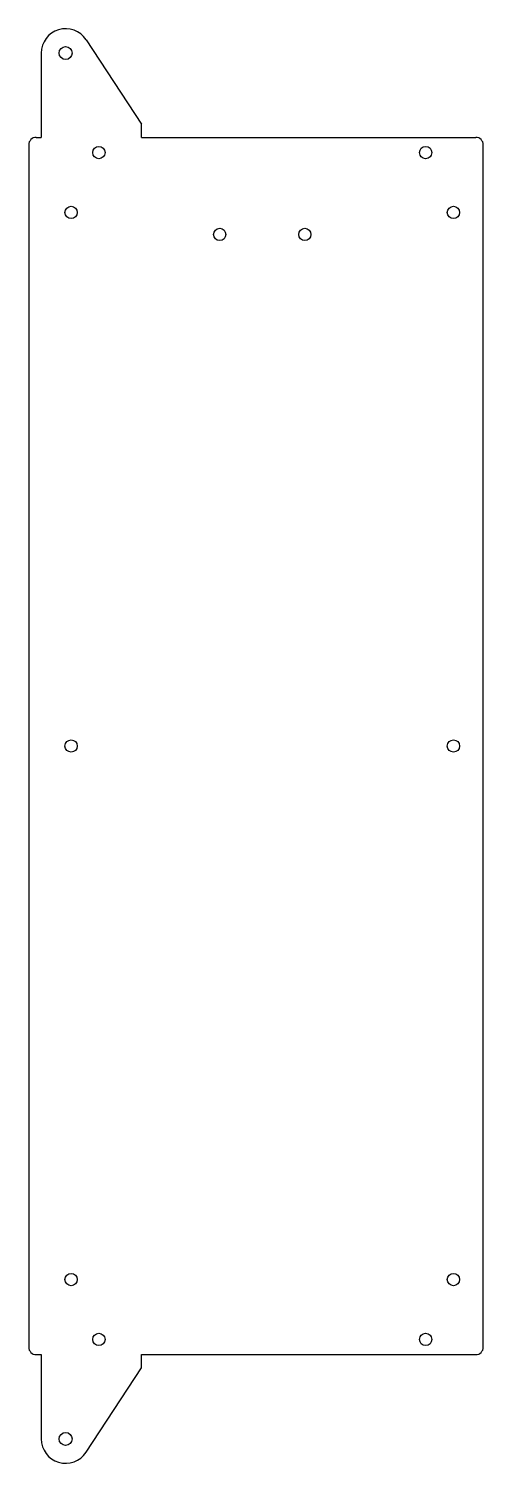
# Model space of a CAD drawing. Header units: millimetres. Extents: x -181 to 0, y -287 to 287.
import ezdxf

# ---------------------------------------------------------------- set-up
doc = ezdxf.new("R2010")
doc.units = ezdxf.units.MM

msp = doc.modelspace()

# ---------------------------------------------------------------- linework, layer by layer
at = {"color": 7, "linetype": 'Continuous', "lineweight": 25}
for p, q in [((-158.59, 282.34), (-136.47, 248.54)), ((-176.47, 277), (-176.47, 243.3)), ((-136.47, 243.3), (-136.47, 248.54)), ((-178.47, 243.3), (-176.47, 243.3)), ((-136.47, 243.3), (-3, 243.3)), ((-181.47, 240.3), (-181.47, -240.3)), ((0, -240.3), (0, 240.3)), ((-178.47, -243.3), (-176.47, -243.3)), ((-176.47, -243.3), (-176.47, -277)), ((-136.47, -243.3), (-3, -243.3)), ((-136.47, -248.54), (-136.47, -243.3)), ((-158.59, -282.34), (-136.47, -248.54))]:
    msp.add_line(p, q, dxfattribs=at)
for centre, radius in [((-166.74, 277), 2.6), ((-153.47, 237.2), 2.45), ((-23, 237.2), 2.45), ((-164.57, 213.3), 2.45), ((-11.9, 213.3), 2.45), ((-105.24, 204.5), 2.45), ((-71.24, 204.5), 2.45), ((-164.57, 0), 2.45), ((-11.9, 0), 2.45), ((-164.57, -213.3), 2.45), ((-11.9, -213.3), 2.45), ((-153.47, -237.2), 2.45), ((-23, -237.2), 2.45), ((-166.74, -277), 2.6)]:
    msp.add_circle(centre, radius, dxfattribs=at)
for centre, radius, start, end in [((-166.74, 277), 9.74, 33.20275, 180), ((-178.47, 240.3), 3, 90, 180), ((-3, 240.3), 3, 360, 90), ((-178.47, -240.3), 3, 180, 270), ((-3, -240.3), 3, 270, 0), ((-166.74, -277), 9.74, 180, 326.79725)]:
    msp.add_arc(centre, radius, start, end, dxfattribs=at)

doc.saveas('drawing.dxf')
